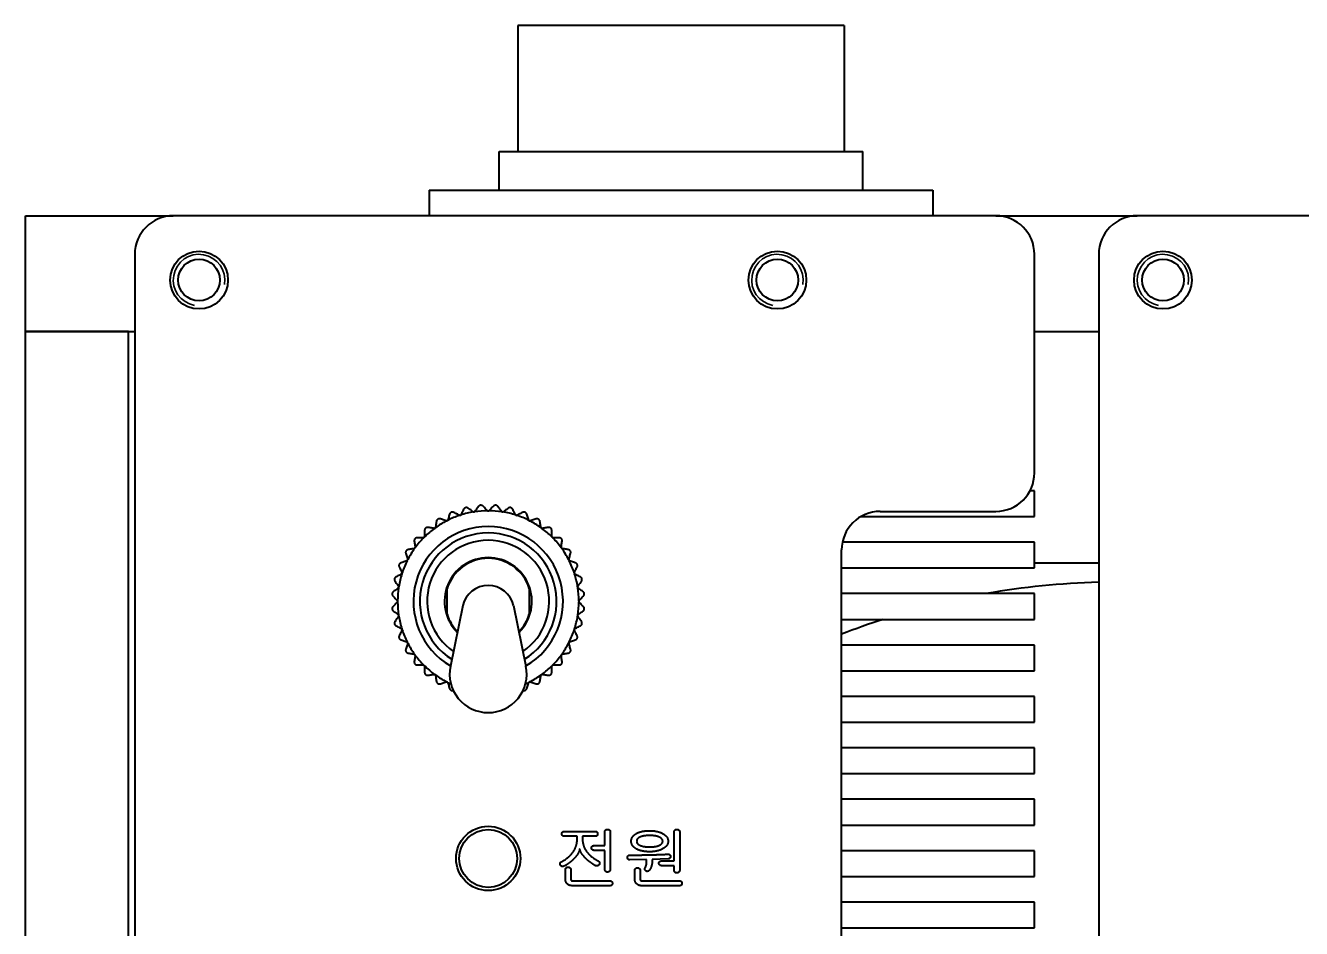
# Model space of a CAD drawing. Header units: millimetres. Extents: x 12 to 1415, y 12 to 997.
# Drawn here: x 162.6 to 261.8, y 435.4 to 505.7 of the extents above; entities that cross this region are included whole.
import ezdxf

# ---------------------------------------------------------------- set-up
doc = ezdxf.new("R2010")
doc.units = ezdxf.units.MM
doc.header["$LTSCALE"] = 1.2
doc.layers.add('가시적인 것(ISO)', color=7, linetype='Continuous', lineweight=40)
doc.layers.add('가시적인 좁은 것(ISO)', color=7, linetype='Continuous', lineweight=35)

msp = doc.modelspace()

# ---------------------------------------------------------------- linework, layer by layer
at = {"layer": '가시적인 것(ISO)'}
for p, q in [((226.265, 505.684), (200.865, 505.684)), ((200.865, 505.684), (200.865, 495.884)), ((226.265, 505.684), (226.265, 495.884)), ((199.415, 495.884), (227.715, 495.884)), ((199.415, 492.884), (199.415, 495.884)), ((227.715, 492.884), (227.715, 495.884)), ((193.965, 492.884), (233.165, 492.884)), ((193.965, 492.884), (193.965, 490.884)), ((233.165, 492.884), (233.165, 490.884)), ((162.565, 481.884), (162.565, 490.884)), ((162.565, 490.884), (174.065, 490.884)), ((238.065, 490.884), (174.065, 490.884)), ((238.065, 490.884), (249.065, 490.884)), ((313.065, 490.884), (249.065, 490.884)), ((171.065, 487.884), (171.065, 89.084)), ((241.065, 470.884), (241.065, 487.884)), ((246.065, 487.884), (246.065, 89.084)), ((162.565, 481.884), (171.065, 481.884)), ((170.565, 481.884), (162.565, 481.884)), ((162.565, 96.084), (162.565, 481.884)), ((170.565, 96.084), (170.565, 481.884)), ((241.065, 481.884), (246.065, 481.884)), ((241.065, 469.484), (240.718, 469.484)), ((241.065, 467.484), (241.065, 469.484)), ((229.065, 467.884), (238.065, 467.884)), ((227.568, 467.484), (241.065, 467.484)), ((226.065, 107.084), (226.065, 464.884)), ((241.065, 465.484), (226.125, 465.484)), ((241.065, 463.484), (241.065, 465.484)), ((241.065, 463.884), (246.065, 463.884)), ((226.065, 463.484), (241.065, 463.484)), ((195.315, 461.884), (195.367, 461.884)), ((195.367, 459.884), (195.367, 461.884)), ((201.762, 461.884), (201.762, 459.884)), ((201.762, 461.884), (201.814, 461.884)), ((241.065, 461.484), (226.065, 461.484)), ((241.065, 459.484), (241.065, 461.484)), ((195.315, 459.884), (195.367, 459.884)), ((196.603, 460.567), (195.627, 455.837)), ((200.526, 460.567), (201.503, 455.837)), ((201.762, 459.884), (201.814, 459.884)), ((226.065, 459.484), (241.065, 459.484)), ((241.065, 457.484), (226.065, 457.484)), ((241.065, 455.484), (241.065, 457.484)), ((226.065, 455.484), (241.065, 455.484)), ((241.065, 453.484), (226.065, 453.484)), ((241.065, 451.484), (241.065, 453.484)), ((226.065, 451.484), (241.065, 451.484)), ((241.065, 449.484), (226.065, 449.484)), ((241.065, 447.484), (241.065, 449.484)), ((226.065, 447.484), (241.065, 447.484)), ((241.065, 445.484), (226.065, 445.484)), ((241.065, 443.484), (241.065, 445.484)), ((204.501, 442.985), (206.894, 442.985)), ((207.639, 441.88), (207.639, 442.95)), ((208.067, 442.953), (208.067, 440.045)), ((213.036, 440.687), (213.036, 442.95)), ((213.464, 442.953), (213.464, 439.968)), ((226.065, 443.484), (241.065, 443.484)), ((205.484, 442.609), (204.495, 442.609)), ((205.484, 442.379), (205.484, 442.609)), ((206.894, 442.609), (205.905, 442.609)), ((205.905, 442.609), (205.905, 442.389)), ((206.793, 441.88), (207.639, 441.88)), ((207.639, 441.511), (206.822, 441.511)), ((207.639, 440.045), (207.639, 441.511)), ((212.57, 440.846), (211.322, 440.81)), ((211.322, 440.81), (211.322, 440.655)), ((241.065, 441.484), (226.065, 441.484)), ((241.065, 439.484), (241.065, 441.484)), ((204.57, 439.284), (204.57, 439.984)), ((204.997, 439.984), (204.997, 439.326)), ((210.894, 440.794), (209.587, 440.778)), ((209.963, 439.284), (209.963, 439.945)), ((210.391, 439.945), (210.391, 439.326)), ((210.894, 440.616), (210.894, 440.794)), ((212.051, 440.687), (213.036, 440.687)), ((213.036, 440.318), (212.083, 440.318)), ((213.036, 439.968), (213.036, 440.318)), ((205.202, 439.135), (208.038, 439.135)), ((210.595, 439.135), (213.448, 439.135)), ((226.065, 439.484), (241.065, 439.484)), ((208.038, 438.759), (205.146, 438.759)), ((213.448, 438.759), (210.518, 438.759)), ((241.065, 437.484), (226.065, 437.484)), ((241.065, 435.484), (241.065, 437.484)), ((226.065, 435.484), (241.065, 435.484))]:
    msp.add_line(p, q, dxfattribs=at)
for centre, radius in [((176.065, 485.884), 2.25), ((176.065, 485.884), 1.621), ((221.065, 485.884), 2.25), ((221.065, 485.884), 1.621), ((251.065, 485.884), 2.25), ((251.065, 485.884), 1.621), ((198.565, 440.884), 2.5), ((198.565, 440.884), 2.25)]:
    msp.add_circle(centre, radius, dxfattribs=at)
for centre, radius, start, end in [((174.065, 487.884), 3, 90, 180), ((238.065, 487.884), 3, 0, 90), ((249.065, 487.884), 3, 90, 180), ((238.065, 470.884), 3, 270, 0), ((198.565, 460.884), 7.05, 99.32722, 107.67278), ((197.447, 467.938), 0.1, 255.25737, 302.74263), ((198.565, 460.884), 7.05, 90.32722, 98.67278), ((198.565, 468.026), 0.1, 246.25737, 293.74263), ((198.565, 460.884), 7.05, 81.32722, 89.67278), ((199.682, 467.938), 0.1, 237.25737, 284.74263), ((198.565, 460.884), 7.05, 72.32722, 80.67278), ((229.065, 464.884), 3, 90, 180), ((198.565, 460.884), 5.82, 300.2693, 239.73071), ((194.367, 466.662), 0.1, 282.25737, 329.74263), ((198.565, 460.884), 7.05, 117.32722, 125.67278), ((195.323, 467.247), 0.1, 273.25737, 320.74263), ((198.565, 460.884), 7.05, 108.32722, 116.67278), ((196.358, 467.676), 0.1, 264.25737, 311.74263), ((200.771, 467.676), 0.1, 228.25737, 275.74263), ((198.565, 460.884), 7.05, 63.32722, 71.67278), ((201.807, 467.247), 0.1, 219.25737, 266.74263), ((198.565, 460.884), 7.05, 54.32722, 62.67278), ((202.762, 466.662), 0.1, 210.25737, 257.74263), ((198.565, 460.884), 7.05, 135.32722, 143.67278), ((198.565, 460.884), 5.32, 302.09188, 237.90813), ((193.515, 465.934), 0.1, 291.25737, 338.74263), ((198.565, 460.884), 7.05, 126.32722, 134.67278), ((198.565, 460.884), 4.75, 90, 235.32514), ((198.565, 460.884), 4.75, 304.67486, 90), ((198.565, 460.884), 7.05, 45.32722, 53.67278), ((203.614, 465.934), 0.1, 201.25737, 248.74263), ((198.565, 460.884), 7.05, 36.32722, 44.67278), ((198.565, 460.884), 7.05, 144.32722, 152.67278), ((192.787, 465.082), 0.1, 300.25737, 347.74263), ((204.342, 465.082), 0.1, 192.25737, 239.74263), ((198.565, 460.884), 7.05, 27.32722, 35.67278), ((198.565, 460.884), 7.05, 153.32722, 161.67278), ((192.202, 464.126), 0.1, 309.25737, 356.74263), ((198.565, 460.884), 3.4, 90, 225.23629), ((198.565, 460.884), 3.35, 90, 162.63202), ((198.565, 460.884), 3.4, 314.76371, 90), ((198.565, 460.884), 3.35, 17.36798, 90), ((204.928, 464.126), 0.1, 183.25737, 230.74263), ((198.565, 460.884), 7.05, 18.32722, 26.67278), ((198.565, 460.884), 7.05, 162.32722, 170.67278), ((191.773, 463.091), 0.1, 318.25737, 5.74263), ((205.357, 463.091), 0.1, 174.25737, 221.74263), ((198.565, 460.884), 7.05, 9.32722, 17.67278), ((198.565, 460.884), 7.05, 171.32722, 179.67278), ((191.511, 462.001), 0.1, 327.25737, 14.74263), ((205.618, 462.001), 0.1, 165.25737, 212.74263), ((198.565, 460.884), 7.05, 0.32722, 8.67278), ((247.565, 403.384), 59, 91.45683, 100.02043), ((191.423, 460.884), 0.1, 336.25737, 23.74263), ((198.565, 460.884), 7.05, 180.32722, 188.67278), ((198.565, 460.884), 7.05, 351.32722, 359.67278), ((205.706, 460.884), 0.1, 156.25737, 203.74263), ((191.511, 459.767), 0.1, 345.25737, 32.74263), ((198.565, 460.884), 7.05, 189.32722, 197.67278), ((198.565, 460.884), 3.35, 197.36798, 224.67709), ((198.565, 460.884), 3.35, 315.32291, 342.63202), ((198.565, 460.884), 7.05, 342.32722, 350.67278), ((205.618, 459.767), 0.1, 147.25737, 194.74263), ((191.773, 458.677), 0.1, 354.25737, 41.74263), ((205.357, 458.677), 0.1, 138.25737, 185.74263), ((247.565, 403.384), 59, 108.03872, 111.37108), ((198.565, 460.884), 7.05, 198.32722, 206.67278), ((192.202, 457.642), 0.1, 3.25737, 50.74263), ((204.928, 457.642), 0.1, 129.25737, 176.74263), ((198.565, 460.884), 7.05, 333.32722, 341.67278), ((198.565, 460.884), 7.05, 207.32722, 215.67278), ((192.787, 456.687), 0.1, 12.25737, 59.74263), ((198.565, 460.884), 7.05, 216.32722, 224.67278), ((198.565, 460.884), 7.05, 315.32722, 323.67278), ((204.342, 456.687), 0.1, 120.25737, 167.74263), ((198.565, 460.884), 7.05, 324.32722, 332.67278), ((193.515, 455.835), 0.1, 21.25737, 68.74263), ((198.565, 460.884), 7.05, 225.32722, 233.67278), ((198.565, 455.23), 3, 168.33341, 270), ((198.565, 455.23), 3, 270, 11.66659), ((198.565, 460.884), 7.05, 306.32722, 314.67278), ((203.614, 455.835), 0.1, 111.25737, 158.74263), ((194.367, 455.107), 0.1, 30.25737, 77.74263), ((198.565, 460.884), 7.05, 234.32722, 242.67278), ((198.565, 460.884), 7.05, 297.32722, 305.67278), ((202.762, 455.107), 0.1, 102.25737, 149.74263), ((195.323, 454.521), 0.1, 39.25737, 86.74263), ((198.565, 460.884), 7.05, 243.32722, 245.71987), ((198.565, 460.884), 7.05, 294.28013, 296.67278), ((201.807, 454.521), 0.1, 93.25737, 140.74263)]:
    msp.add_arc(centre, radius, start, end, dxfattribs=at)
for major_axis, start_param, end_param in [((-2, 0), 4.712389, 6.086322), ((2, 0), 0.196863, 1.570796)]:
    msp.add_ellipse((198.565, 460.189), major_axis=major_axis, ratio=0.965926, start_param=start_param, end_param=end_param, dxfattribs=at)
for points, degree in [([(195.563, 467.664), (195.546, 467.613), (195.513, 467.511), (195.465, 467.362), (195.433, 467.264), (195.418, 467.216)], 3), ([(195.695, 467.813), (195.68, 467.806), (195.651, 467.789), (195.614, 467.755), (195.583, 467.714), (195.569, 467.681), (195.563, 467.664)], 3), ([(195.893, 467.801), (195.877, 467.809), (195.844, 467.822), (195.792, 467.829), (195.742, 467.827), (195.71, 467.819), (195.695, 467.813)], 3), ([(196.312, 467.587), (196.267, 467.61), (196.176, 467.656), (196.037, 467.728), (195.941, 467.776), (195.893, 467.801)], 3), ([(196.424, 467.602), (196.427, 467.604), (196.433, 467.61), (196.441, 467.62), (196.445, 467.627), (196.447, 467.631)], 3), ([(196.661, 468.05), (196.636, 468.002), (196.587, 467.907), (196.516, 467.767), (196.47, 467.676), (196.447, 467.631)], 3), ([(196.814, 468.177), (196.798, 468.172), (196.767, 468.16), (196.725, 468.132), (196.688, 468.096), (196.669, 468.066), (196.661, 468.05)], 3), ([(197.008, 468.134), (196.993, 468.144), (196.962, 468.162), (196.913, 468.178), (196.863, 468.183), (196.83, 468.18), (196.814, 468.177)], 3), ([(197.389, 467.857), (197.348, 467.887), (197.265, 467.947), (197.138, 468.039), (197.052, 468.102), (197.008, 468.134)], 3), ([(197.389, 467.857), (197.392, 467.854), (197.399, 467.85), (197.41, 467.845), (197.418, 467.842), (197.422, 467.841)], 3), ([(197.502, 467.854), (197.505, 467.856), (197.511, 467.861), (197.52, 467.869), (197.526, 467.876), (197.528, 467.879)], 3), ([(197.805, 468.26), (197.773, 468.216), (197.71, 468.129), (197.618, 468.003), (197.558, 467.92), (197.528, 467.879)], 3), ([(197.976, 468.361), (197.96, 468.359), (197.928, 468.352), (197.882, 468.331), (197.84, 468.301), (197.816, 468.274), (197.805, 468.26)], 3), ([(198.161, 468.288), (198.148, 468.301), (198.12, 468.323), (198.074, 468.346), (198.026, 468.359), (197.993, 468.361), (197.976, 468.361)], 3), ([(198.494, 467.955), (198.458, 467.991), (198.386, 468.063), (198.275, 468.174), (198.199, 468.25), (198.161, 468.288)], 3), ([(198.494, 467.955), (198.497, 467.952), (198.503, 467.946), (198.514, 467.94), (198.521, 467.936), (198.524, 467.934)], 3), ([(198.605, 467.934), (198.609, 467.936), (198.616, 467.94), (198.626, 467.946), (198.632, 467.952), (198.635, 467.955)], 3), ([(198.968, 468.288), (198.93, 468.25), (198.854, 468.174), (198.743, 468.063), (198.671, 467.991), (198.635, 467.955)], 3), ([(199.153, 468.361), (199.137, 468.361), (199.104, 468.359), (199.055, 468.346), (199.009, 468.323), (198.981, 468.301), (198.968, 468.288)], 3), ([(199.324, 468.26), (199.314, 468.274), (199.29, 468.301), (199.248, 468.331), (199.202, 468.352), (199.169, 468.359), (199.153, 468.361)], 3), ([(199.601, 467.879), (199.571, 467.92), (199.511, 468.003), (199.419, 468.129), (199.356, 468.216), (199.324, 468.26)], 3), ([(199.601, 467.879), (199.603, 467.876), (199.609, 467.869), (199.618, 467.861), (199.624, 467.856), (199.628, 467.854)], 3), ([(199.707, 467.841), (199.711, 467.842), (199.719, 467.845), (199.73, 467.85), (199.737, 467.854), (199.741, 467.857)], 3), ([(200.121, 468.134), (200.078, 468.102), (199.991, 468.039), (199.864, 467.947), (199.781, 467.887), (199.741, 467.857)], 3), ([(200.315, 468.177), (200.299, 468.18), (200.266, 468.183), (200.216, 468.178), (200.167, 468.162), (200.136, 468.144), (200.121, 468.134)], 3), ([(200.469, 468.05), (200.46, 468.066), (200.441, 468.096), (200.404, 468.132), (200.362, 468.16), (200.331, 468.172), (200.315, 468.177)], 3), ([(200.682, 467.631), (200.659, 467.676), (200.613, 467.767), (200.542, 467.907), (200.493, 468.002), (200.469, 468.05)], 3), ([(200.682, 467.631), (200.684, 467.627), (200.689, 467.62), (200.696, 467.61), (200.702, 467.604), (200.705, 467.602)], 3), ([(201.236, 467.801), (201.188, 467.776), (201.093, 467.728), (200.953, 467.656), (200.862, 467.61), (200.817, 467.587)], 3), ([(201.435, 467.813), (201.419, 467.819), (201.387, 467.827), (201.337, 467.829), (201.286, 467.822), (201.252, 467.809), (201.236, 467.801)], 3), ([(201.566, 467.664), (201.561, 467.681), (201.546, 467.714), (201.515, 467.755), (201.478, 467.789), (201.449, 467.806), (201.435, 467.813)], 3), ([(201.712, 467.216), (201.696, 467.264), (201.665, 467.362), (201.616, 467.511), (201.583, 467.613), (201.566, 467.664)], 3), ([(193.887, 466.637), (193.869, 466.64), (193.833, 466.641), (193.782, 466.633), (193.735, 466.615), (193.707, 466.597), (193.694, 466.587)], 3), ([(194.351, 466.563), (194.302, 466.571), (194.201, 466.587), (194.046, 466.612), (193.94, 466.628), (193.887, 466.637)], 3), ([(194.453, 466.611), (194.455, 466.615), (194.459, 466.622), (194.463, 466.634), (194.465, 466.642), (194.466, 466.646)], 3), ([(194.539, 467.111), (194.531, 467.058), (194.514, 466.952), (194.49, 466.797), (194.474, 466.696), (194.466, 466.646)], 3), ([(194.646, 467.279), (194.633, 467.27), (194.607, 467.249), (194.575, 467.209), (194.552, 467.163), (194.542, 467.129), (194.539, 467.111)], 3), ([(194.844, 467.298), (194.827, 467.303), (194.792, 467.311), (194.74, 467.31), (194.691, 467.3), (194.66, 467.287), (194.646, 467.279)], 3), ([(195.292, 467.152), (195.244, 467.168), (195.146, 467.199), (194.997, 467.248), (194.895, 467.281), (194.844, 467.298)], 3), ([(195.292, 467.152), (195.296, 467.151), (195.304, 467.149), (195.316, 467.147), (195.324, 467.147), (195.328, 467.148)], 3), ([(195.4, 467.184), (195.402, 467.187), (195.407, 467.194), (195.413, 467.205), (195.416, 467.212), (195.418, 467.216)], 3), ([(196.312, 467.587), (196.316, 467.585), (196.324, 467.582), (196.336, 467.578), (196.344, 467.577), (196.348, 467.577)], 3), ([(200.781, 467.577), (200.785, 467.577), (200.793, 467.578), (200.805, 467.582), (200.813, 467.585), (200.817, 467.587)], 3), ([(201.712, 467.216), (201.713, 467.212), (201.716, 467.205), (201.722, 467.194), (201.727, 467.187), (201.729, 467.184)], 3), ([(201.801, 467.148), (201.805, 467.147), (201.813, 467.147), (201.825, 467.149), (201.834, 467.151), (201.838, 467.152)], 3), ([(202.285, 467.298), (202.234, 467.281), (202.132, 467.248), (201.983, 467.199), (201.886, 467.168), (201.838, 467.152)], 3), ([(202.483, 467.279), (202.469, 467.287), (202.438, 467.3), (202.389, 467.31), (202.338, 467.311), (202.303, 467.303), (202.285, 467.298)], 3), ([(202.59, 467.111), (202.587, 467.129), (202.578, 467.163), (202.554, 467.209), (202.522, 467.249), (202.497, 467.27), (202.483, 467.279)], 3), ([(202.664, 466.646), (202.656, 466.696), (202.64, 466.797), (202.615, 466.952), (202.598, 467.058), (202.59, 467.111)], 3), ([(202.664, 466.646), (202.664, 466.642), (202.666, 466.634), (202.67, 466.622), (202.674, 466.615), (202.676, 466.611)], 3), ([(203.243, 466.637), (203.189, 466.628), (203.084, 466.612), (202.929, 466.587), (202.828, 466.571), (202.778, 466.563)], 3), ([(203.435, 466.587), (203.422, 466.597), (203.394, 466.615), (203.347, 466.633), (203.296, 466.641), (203.261, 466.64), (203.243, 466.637)], 3), ([(192.862, 465.755), (192.852, 465.742), (192.834, 465.714), (192.816, 465.667), (192.808, 465.616), (192.809, 465.58), (192.812, 465.562)], 3), ([(193.044, 465.834), (193.026, 465.834), (192.991, 465.83), (192.942, 465.814), (192.898, 465.789), (192.873, 465.767), (192.862, 465.755)], 3), ([(193.515, 465.834), (193.464, 465.834), (193.362, 465.834), (193.205, 465.834), (193.098, 465.834), (193.044, 465.834)], 3), ([(193.515, 465.834), (193.519, 465.834), (193.528, 465.835), (193.54, 465.837), (193.547, 465.839), (193.551, 465.841)], 3), ([(193.608, 465.898), (193.61, 465.902), (193.612, 465.909), (193.614, 465.921), (193.615, 465.93), (193.615, 465.934)], 3), ([(193.694, 466.587), (193.682, 466.576), (193.66, 466.551), (193.635, 466.507), (193.619, 466.458), (193.615, 466.423), (193.615, 466.405)], 3), ([(193.615, 466.405), (193.615, 466.351), (193.615, 466.244), (193.615, 466.087), (193.615, 465.985), (193.615, 465.934)], 3), ([(194.351, 466.563), (194.356, 466.562), (194.364, 466.562), (194.376, 466.562), (194.384, 466.563), (194.388, 466.564)], 3), ([(202.741, 466.564), (202.745, 466.563), (202.753, 466.562), (202.765, 466.562), (202.774, 466.562), (202.778, 466.563)], 3), ([(203.514, 466.405), (203.514, 466.423), (203.51, 466.458), (203.494, 466.507), (203.469, 466.551), (203.447, 466.576), (203.435, 466.587)], 3), ([(203.514, 465.934), (203.514, 465.985), (203.514, 466.087), (203.514, 466.244), (203.514, 466.351), (203.514, 466.405)], 3), ([(203.514, 465.934), (203.514, 465.93), (203.515, 465.921), (203.517, 465.909), (203.52, 465.902), (203.521, 465.898)], 3), ([(203.578, 465.841), (203.582, 465.839), (203.59, 465.837), (203.602, 465.835), (203.61, 465.834), (203.614, 465.834)], 3), ([(204.085, 465.834), (204.031, 465.834), (203.924, 465.834), (203.767, 465.834), (203.665, 465.834), (203.614, 465.834)], 3), ([(204.267, 465.755), (204.256, 465.767), (204.231, 465.789), (204.188, 465.814), (204.139, 465.83), (204.103, 465.834), (204.085, 465.834)], 3), ([(204.317, 465.562), (204.32, 465.58), (204.322, 465.616), (204.313, 465.667), (204.295, 465.714), (204.278, 465.742), (204.267, 465.755)], 3), ([(192.17, 464.803), (192.162, 464.789), (192.149, 464.758), (192.139, 464.709), (192.138, 464.657), (192.146, 464.622), (192.151, 464.605)], 3), ([(192.338, 464.91), (192.32, 464.907), (192.286, 464.897), (192.24, 464.874), (192.2, 464.842), (192.179, 464.816), (192.17, 464.803)], 3), ([(192.803, 464.983), (192.753, 464.975), (192.652, 464.959), (192.497, 464.935), (192.391, 464.918), (192.338, 464.91)], 3), ([(192.803, 464.983), (192.807, 464.984), (192.815, 464.986), (192.827, 464.99), (192.834, 464.994), (192.838, 464.996)], 3), ([(192.812, 465.562), (192.821, 465.509), (192.837, 465.403), (192.862, 465.248), (192.878, 465.147), (192.886, 465.098)], 3), ([(192.885, 465.061), (192.886, 465.065), (192.887, 465.073), (192.887, 465.085), (192.887, 465.093), (192.886, 465.098)], 3), ([(204.243, 465.098), (204.243, 465.093), (204.242, 465.085), (204.242, 465.073), (204.244, 465.065), (204.244, 465.061)], 3), ([(204.243, 465.098), (204.251, 465.147), (204.267, 465.248), (204.292, 465.403), (204.309, 465.509), (204.317, 465.562)], 3), ([(204.292, 464.996), (204.295, 464.994), (204.302, 464.99), (204.314, 464.986), (204.322, 464.984), (204.327, 464.983)], 3), ([(204.791, 464.91), (204.738, 464.918), (204.632, 464.935), (204.477, 464.959), (204.376, 464.975), (204.327, 464.983)], 3), ([(204.959, 464.803), (204.95, 464.816), (204.929, 464.842), (204.89, 464.874), (204.844, 464.897), (204.809, 464.907), (204.791, 464.91)], 3), ([(204.978, 464.605), (204.984, 464.622), (204.991, 464.657), (204.991, 464.709), (204.98, 464.758), (204.967, 464.789), (204.959, 464.803)], 3), ([(191.636, 463.754), (191.63, 463.739), (191.622, 463.707), (191.62, 463.656), (191.627, 463.605), (191.64, 463.572), (191.648, 463.556)], 3), ([(191.785, 463.886), (191.768, 463.88), (191.735, 463.866), (191.693, 463.835), (191.66, 463.798), (191.643, 463.769), (191.636, 463.754)], 3), ([(192.232, 464.031), (192.184, 464.016), (192.087, 463.984), (191.938, 463.936), (191.836, 463.903), (191.785, 463.886)], 3), ([(192.151, 464.605), (192.168, 464.554), (192.201, 464.452), (192.25, 464.303), (192.281, 464.205), (192.297, 464.157)], 3), ([(192.232, 464.031), (192.237, 464.033), (192.244, 464.036), (192.255, 464.042), (192.262, 464.046), (192.265, 464.049)], 3), ([(192.301, 464.121), (192.302, 464.125), (192.302, 464.133), (192.3, 464.145), (192.298, 464.153), (192.297, 464.157)], 3), ([(204.833, 464.157), (204.831, 464.153), (204.829, 464.145), (204.828, 464.133), (204.828, 464.125), (204.828, 464.121)], 3), ([(204.833, 464.157), (204.848, 464.205), (204.88, 464.303), (204.928, 464.452), (204.961, 464.554), (204.978, 464.605)], 3), ([(204.864, 464.049), (204.868, 464.046), (204.874, 464.042), (204.885, 464.036), (204.893, 464.033), (204.897, 464.031)], 3), ([(205.344, 463.886), (205.293, 463.903), (205.191, 463.936), (205.042, 463.984), (204.945, 464.016), (204.897, 464.031)], 3), ([(205.493, 463.754), (205.487, 463.769), (205.47, 463.798), (205.436, 463.835), (205.394, 463.866), (205.362, 463.88), (205.344, 463.886)], 3), ([(205.481, 463.556), (205.489, 463.572), (205.502, 463.605), (205.51, 463.656), (205.507, 463.707), (205.499, 463.739), (205.493, 463.754)], 3), ([(191.399, 462.788), (191.383, 462.78), (191.353, 462.761), (191.316, 462.724), (191.289, 462.682), (191.277, 462.651), (191.272, 462.635)], 3), ([(191.818, 463.002), (191.773, 462.979), (191.682, 462.933), (191.542, 462.862), (191.447, 462.813), (191.399, 462.788)], 3), ([(191.648, 463.556), (191.673, 463.508), (191.721, 463.412), (191.793, 463.273), (191.839, 463.182), (191.862, 463.137)], 3), ([(191.818, 463.002), (191.822, 463.004), (191.829, 463.008), (191.839, 463.016), (191.845, 463.022), (191.847, 463.025)], 3), ([(191.872, 463.101), (191.872, 463.105), (191.871, 463.113), (191.867, 463.125), (191.864, 463.133), (191.862, 463.137)], 3), ([(205.267, 463.137), (205.266, 463.133), (205.262, 463.125), (205.259, 463.113), (205.257, 463.105), (205.257, 463.101)], 3), ([(205.267, 463.137), (205.29, 463.182), (205.337, 463.273), (205.408, 463.412), (205.457, 463.508), (205.481, 463.556)], 3), ([(205.282, 463.025), (205.285, 463.022), (205.29, 463.016), (205.3, 463.008), (205.307, 463.004), (205.311, 463.002)], 3), ([(205.731, 462.788), (205.682, 462.813), (205.587, 462.862), (205.447, 462.933), (205.356, 462.979), (205.311, 463.002)], 3), ([(205.857, 462.635), (205.853, 462.651), (205.84, 462.682), (205.813, 462.724), (205.776, 462.761), (205.747, 462.78), (205.731, 462.788)], 3), ([(191.57, 461.921), (191.529, 461.891), (191.446, 461.831), (191.319, 461.739), (191.233, 461.676), (191.189, 461.644)], 3), ([(191.272, 462.635), (191.269, 462.619), (191.266, 462.586), (191.271, 462.536), (191.287, 462.487), (191.305, 462.456), (191.315, 462.441)], 3), ([(191.315, 462.441), (191.347, 462.397), (191.41, 462.311), (191.502, 462.184), (191.562, 462.101), (191.592, 462.06)], 3), ([(191.57, 461.921), (191.573, 461.923), (191.58, 461.928), (191.588, 461.938), (191.593, 461.944), (191.595, 461.947)], 3), ([(191.608, 462.027), (191.607, 462.031), (191.604, 462.038), (191.599, 462.05), (191.595, 462.057), (191.592, 462.06)], 3), ([(205.537, 462.06), (205.535, 462.057), (205.53, 462.05), (205.525, 462.038), (205.522, 462.031), (205.521, 462.027)], 3), ([(205.534, 461.947), (205.536, 461.944), (205.541, 461.938), (205.549, 461.928), (205.556, 461.923), (205.559, 461.921)], 3), ([(205.537, 462.06), (205.567, 462.101), (205.627, 462.184), (205.719, 462.311), (205.782, 462.397), (205.814, 462.441)], 3), ([(205.94, 461.644), (205.896, 461.676), (205.81, 461.739), (205.683, 461.831), (205.6, 461.891), (205.559, 461.921)], 3), ([(205.814, 462.441), (205.825, 462.456), (205.842, 462.487), (205.858, 462.536), (205.863, 462.586), (205.86, 462.619), (205.857, 462.635)], 3), ([(191.189, 461.644), (191.175, 461.633), (191.148, 461.609), (191.118, 461.567), (191.097, 461.521), (191.09, 461.489), (191.088, 461.473)], 3), ([(191.088, 461.473), (191.088, 461.456), (191.09, 461.423), (191.103, 461.375), (191.126, 461.329), (191.148, 461.301), (191.161, 461.288)], 3), ([(191.161, 461.288), (191.199, 461.25), (191.275, 461.174), (191.386, 461.063), (191.458, 460.991), (191.494, 460.955)], 3), ([(191.494, 460.814), (191.458, 460.778), (191.386, 460.706), (191.275, 460.595), (191.199, 460.519), (191.161, 460.481)], 3), ([(191.515, 460.925), (191.513, 460.928), (191.509, 460.935), (191.503, 460.946), (191.497, 460.952), (191.494, 460.955)], 3), ([(191.494, 460.814), (191.497, 460.817), (191.503, 460.823), (191.509, 460.833), (191.513, 460.84), (191.515, 460.844)], 3), ([(205.635, 460.955), (205.632, 460.952), (205.627, 460.946), (205.62, 460.935), (205.616, 460.928), (205.615, 460.925)], 3), ([(205.615, 460.844), (205.616, 460.84), (205.62, 460.833), (205.627, 460.823), (205.632, 460.817), (205.635, 460.814)], 3), ([(205.635, 460.955), (205.671, 460.991), (205.743, 461.063), (205.854, 461.174), (205.93, 461.25), (205.968, 461.288)], 3), ([(205.968, 460.481), (205.93, 460.519), (205.854, 460.595), (205.743, 460.706), (205.671, 460.778), (205.635, 460.814)], 3), ([(206.041, 461.473), (206.039, 461.489), (206.032, 461.521), (206.011, 461.567), (205.981, 461.609), (205.955, 461.633), (205.94, 461.644)], 3), ([(205.968, 461.288), (205.981, 461.301), (206.003, 461.329), (206.026, 461.375), (206.04, 461.423), (206.042, 461.456), (206.041, 461.473)], 3), ([(191.161, 460.481), (191.148, 460.468), (191.126, 460.44), (191.103, 460.394), (191.09, 460.345), (191.088, 460.312), (191.088, 460.296)], 3), ([(191.088, 460.296), (191.09, 460.28), (191.097, 460.247), (191.118, 460.201), (191.148, 460.159), (191.175, 460.135), (191.189, 460.125)], 3), ([(191.189, 460.125), (191.233, 460.093), (191.319, 460.03), (191.446, 459.938), (191.529, 459.878), (191.57, 459.848)], 3), ([(191.592, 459.708), (191.562, 459.668), (191.502, 459.585), (191.41, 459.458), (191.347, 459.371), (191.315, 459.328)], 3), ([(191.595, 459.821), (191.593, 459.825), (191.588, 459.831), (191.58, 459.84), (191.573, 459.846), (191.57, 459.848)], 3), ([(191.592, 459.708), (191.595, 459.712), (191.599, 459.719), (191.604, 459.73), (191.607, 459.738), (191.608, 459.742)], 3), ([(205.521, 459.742), (205.522, 459.738), (205.525, 459.73), (205.53, 459.719), (205.535, 459.712), (205.537, 459.708)], 3), ([(205.559, 459.848), (205.556, 459.846), (205.549, 459.84), (205.541, 459.831), (205.536, 459.825), (205.534, 459.821)], 3), ([(205.814, 459.328), (205.782, 459.371), (205.719, 459.458), (205.627, 459.585), (205.567, 459.668), (205.537, 459.708)], 3), ([(205.559, 459.848), (205.6, 459.878), (205.683, 459.938), (205.81, 460.03), (205.896, 460.093), (205.94, 460.125)], 3), ([(205.94, 460.125), (205.955, 460.135), (205.981, 460.159), (206.011, 460.201), (206.032, 460.247), (206.039, 460.28), (206.041, 460.296)], 3), ([(206.041, 460.296), (206.042, 460.312), (206.04, 460.345), (206.026, 460.394), (206.003, 460.44), (205.981, 460.468), (205.968, 460.481)], 3), ([(191.315, 459.328), (191.305, 459.313), (191.287, 459.282), (191.271, 459.233), (191.266, 459.183), (191.269, 459.15), (191.272, 459.134)], 3), ([(191.272, 459.134), (191.277, 459.118), (191.289, 459.087), (191.316, 459.045), (191.353, 459.008), (191.383, 458.988), (191.399, 458.98)], 3), ([(191.399, 458.98), (191.447, 458.956), (191.542, 458.907), (191.682, 458.836), (191.773, 458.79), (191.818, 458.767)], 3), ([(191.847, 458.744), (191.845, 458.747), (191.839, 458.753), (191.829, 458.76), (191.822, 458.765), (191.818, 458.767)], 3), ([(205.311, 458.767), (205.307, 458.765), (205.3, 458.76), (205.29, 458.753), (205.285, 458.747), (205.282, 458.744)], 3), ([(205.311, 458.767), (205.356, 458.79), (205.447, 458.836), (205.587, 458.907), (205.682, 458.956), (205.731, 458.98)], 3), ([(205.731, 458.98), (205.747, 458.988), (205.776, 459.008), (205.813, 459.045), (205.84, 459.087), (205.853, 459.118), (205.857, 459.134)], 3), ([(205.857, 459.134), (205.86, 459.15), (205.863, 459.183), (205.858, 459.233), (205.842, 459.282), (205.825, 459.313), (205.814, 459.328)], 3), ([(191.648, 458.213), (191.64, 458.197), (191.627, 458.163), (191.62, 458.112), (191.622, 458.062), (191.63, 458.03), (191.636, 458.014)], 3), ([(191.636, 458.014), (191.643, 457.999), (191.66, 457.971), (191.693, 457.934), (191.735, 457.903), (191.768, 457.888), (191.785, 457.883)], 3), ([(191.862, 458.632), (191.839, 458.587), (191.793, 458.496), (191.721, 458.356), (191.673, 458.261), (191.648, 458.213)], 3), ([(191.785, 457.883), (191.836, 457.866), (191.938, 457.833), (192.087, 457.784), (192.184, 457.753), (192.232, 457.737)], 3), ([(191.862, 458.632), (191.864, 458.636), (191.867, 458.644), (191.871, 458.656), (191.872, 458.664), (191.872, 458.667)], 3), ([(192.265, 457.72), (192.262, 457.722), (192.255, 457.727), (192.244, 457.733), (192.237, 457.736), (192.232, 457.737)], 3), ([(204.897, 457.737), (204.893, 457.736), (204.885, 457.733), (204.874, 457.727), (204.868, 457.722), (204.864, 457.72)], 3), ([(204.897, 457.737), (204.945, 457.753), (205.042, 457.784), (205.191, 457.833), (205.293, 457.866), (205.344, 457.883)], 3), ([(205.257, 458.667), (205.257, 458.664), (205.259, 458.656), (205.262, 458.644), (205.266, 458.636), (205.267, 458.632)], 3), ([(205.481, 458.213), (205.457, 458.261), (205.408, 458.356), (205.337, 458.496), (205.29, 458.587), (205.267, 458.632)], 3), ([(205.344, 457.883), (205.362, 457.888), (205.394, 457.903), (205.436, 457.934), (205.47, 457.971), (205.487, 457.999), (205.493, 458.014)], 3), ([(205.493, 458.014), (205.499, 458.03), (205.507, 458.062), (205.51, 458.112), (205.502, 458.163), (205.489, 458.197), (205.481, 458.213)], 3), ([(192.151, 457.164), (192.146, 457.146), (192.138, 457.111), (192.139, 457.06), (192.149, 457.01), (192.162, 456.98), (192.17, 456.966)], 3), ([(192.297, 457.611), (192.281, 457.563), (192.25, 457.466), (192.201, 457.317), (192.168, 457.215), (192.151, 457.164)], 3), ([(192.17, 456.966), (192.179, 456.952), (192.2, 456.927), (192.24, 456.895), (192.286, 456.871), (192.32, 456.862), (192.338, 456.859)], 3), ([(192.297, 457.611), (192.298, 457.615), (192.3, 457.624), (192.302, 457.636), (192.302, 457.644), (192.301, 457.648)], 3), ([(192.338, 456.859), (192.391, 456.851), (192.497, 456.834), (192.652, 456.809), (192.753, 456.793), (192.803, 456.785)], 3), ([(192.838, 456.773), (192.834, 456.775), (192.827, 456.779), (192.815, 456.783), (192.807, 456.785), (192.803, 456.785)], 3), ([(192.886, 456.671), (192.887, 456.675), (192.887, 456.684), (192.887, 456.696), (192.886, 456.704), (192.885, 456.708)], 3), ([(204.244, 456.708), (204.244, 456.704), (204.242, 456.696), (204.242, 456.684), (204.243, 456.675), (204.243, 456.671)], 3), ([(204.327, 456.785), (204.322, 456.785), (204.314, 456.783), (204.302, 456.779), (204.295, 456.775), (204.292, 456.773)], 3), ([(204.327, 456.785), (204.376, 456.793), (204.477, 456.809), (204.632, 456.834), (204.738, 456.851), (204.791, 456.859)], 3), ([(204.791, 456.859), (204.809, 456.862), (204.844, 456.871), (204.89, 456.895), (204.929, 456.927), (204.95, 456.952), (204.959, 456.966)], 3), ([(204.828, 457.648), (204.828, 457.644), (204.828, 457.636), (204.829, 457.624), (204.831, 457.615), (204.833, 457.611)], 3), ([(204.978, 457.164), (204.961, 457.215), (204.928, 457.317), (204.88, 457.466), (204.848, 457.563), (204.833, 457.611)], 3), ([(204.959, 456.966), (204.967, 456.98), (204.98, 457.01), (204.991, 457.06), (204.991, 457.111), (204.984, 457.146), (204.978, 457.164)], 3), ([(192.812, 456.206), (192.809, 456.188), (192.808, 456.153), (192.816, 456.102), (192.834, 456.055), (192.852, 456.027), (192.862, 456.014)], 3), ([(192.886, 456.671), (192.878, 456.621), (192.862, 456.52), (192.837, 456.365), (192.821, 456.26), (192.812, 456.206)], 3), ([(192.862, 456.014), (192.873, 456.002), (192.898, 455.98), (192.942, 455.955), (192.991, 455.939), (193.026, 455.935), (193.044, 455.935)], 3), ([(193.044, 455.935), (193.098, 455.935), (193.205, 455.935), (193.362, 455.935), (193.464, 455.935), (193.515, 455.935)], 3), ([(193.551, 455.928), (193.547, 455.929), (193.54, 455.932), (193.528, 455.934), (193.519, 455.935), (193.515, 455.935)], 3), ([(193.615, 455.835), (193.615, 455.839), (193.614, 455.847), (193.612, 455.859), (193.61, 455.867), (193.608, 455.871)], 3), ([(193.615, 455.835), (193.615, 455.784), (193.615, 455.682), (193.615, 455.525), (193.615, 455.418), (193.615, 455.364)], 3), ([(203.521, 455.871), (203.52, 455.867), (203.517, 455.859), (203.515, 455.847), (203.514, 455.839), (203.514, 455.835)], 3), ([(203.514, 455.364), (203.514, 455.418), (203.514, 455.525), (203.514, 455.682), (203.514, 455.784), (203.514, 455.835)], 3), ([(203.614, 455.935), (203.61, 455.935), (203.602, 455.934), (203.59, 455.932), (203.582, 455.929), (203.578, 455.928)], 3), ([(203.614, 455.935), (203.665, 455.935), (203.767, 455.935), (203.924, 455.935), (204.031, 455.935), (204.085, 455.935)], 3), ([(204.085, 455.935), (204.103, 455.935), (204.139, 455.939), (204.188, 455.955), (204.231, 455.98), (204.256, 456.002), (204.267, 456.014)], 3), ([(204.317, 456.206), (204.309, 456.26), (204.292, 456.365), (204.267, 456.52), (204.251, 456.621), (204.243, 456.671)], 3), ([(204.267, 456.014), (204.278, 456.027), (204.295, 456.055), (204.313, 456.102), (204.322, 456.153), (204.32, 456.188), (204.317, 456.206)], 3), ([(193.615, 455.364), (193.615, 455.346), (193.619, 455.31), (193.635, 455.261), (193.66, 455.218), (193.682, 455.193), (193.694, 455.181)], 3), ([(193.694, 455.181), (193.707, 455.171), (193.735, 455.154), (193.782, 455.136), (193.833, 455.127), (193.869, 455.129), (193.887, 455.132)], 3), ([(193.887, 455.132), (193.94, 455.14), (194.046, 455.157), (194.201, 455.182), (194.302, 455.198), (194.351, 455.206)], 3), ([(194.388, 455.205), (194.384, 455.205), (194.376, 455.207), (194.364, 455.207), (194.356, 455.206), (194.351, 455.206)], 3), ([(194.466, 455.122), (194.465, 455.127), (194.463, 455.135), (194.459, 455.147), (194.455, 455.154), (194.453, 455.157)], 3), ([(194.466, 455.122), (194.474, 455.073), (194.49, 454.972), (194.514, 454.817), (194.531, 454.711), (194.539, 454.658)], 3), ([(202.59, 454.658), (202.598, 454.711), (202.615, 454.817), (202.64, 454.972), (202.656, 455.073), (202.664, 455.122)], 3), ([(202.676, 455.157), (202.674, 455.154), (202.67, 455.147), (202.666, 455.135), (202.664, 455.127), (202.664, 455.122)], 3), ([(202.778, 455.206), (202.774, 455.206), (202.765, 455.207), (202.753, 455.207), (202.745, 455.205), (202.741, 455.205)], 3), ([(202.778, 455.206), (202.828, 455.198), (202.929, 455.182), (203.084, 455.157), (203.189, 455.14), (203.243, 455.132)], 3), ([(203.243, 455.132), (203.261, 455.129), (203.296, 455.127), (203.347, 455.136), (203.394, 455.154), (203.422, 455.171), (203.435, 455.181)], 3), ([(203.435, 455.181), (203.447, 455.193), (203.469, 455.218), (203.494, 455.261), (203.51, 455.31), (203.514, 455.346), (203.514, 455.364)], 3), ([(194.539, 454.658), (194.542, 454.64), (194.552, 454.605), (194.575, 454.559), (194.607, 454.52), (194.633, 454.499), (194.646, 454.49)], 3), ([(194.646, 454.49), (194.66, 454.482), (194.691, 454.469), (194.74, 454.458), (194.792, 454.458), (194.827, 454.465), (194.844, 454.471)], 3), ([(194.844, 454.471), (194.895, 454.488), (194.997, 454.521), (195.146, 454.569), (195.244, 454.601), (195.292, 454.616)], 3), ([(195.328, 454.621), (195.324, 454.621), (195.316, 454.621), (195.304, 454.62), (195.296, 454.618), (195.292, 454.616)], 3), ([(195.418, 454.552), (195.416, 454.556), (195.413, 454.564), (195.407, 454.575), (195.402, 454.581), (195.4, 454.585)], 3), ([(195.418, 454.552), (195.433, 454.504), (195.465, 454.407), (195.513, 454.258), (195.546, 454.156), (195.563, 454.105)], 3), ([(195.563, 454.105), (195.569, 454.087), (195.583, 454.055), (195.614, 454.013), (195.651, 453.979), (195.68, 453.962), (195.695, 453.955)], 3), ([(201.435, 453.955), (201.449, 453.962), (201.478, 453.979), (201.515, 454.013), (201.546, 454.055), (201.561, 454.087), (201.566, 454.105)], 3), ([(201.566, 454.105), (201.583, 454.156), (201.616, 454.258), (201.665, 454.407), (201.696, 454.504), (201.712, 454.552)], 3), ([(201.729, 454.585), (201.727, 454.581), (201.722, 454.575), (201.716, 454.564), (201.713, 454.556), (201.712, 454.552)], 3), ([(201.838, 454.616), (201.834, 454.618), (201.825, 454.62), (201.813, 454.621), (201.805, 454.621), (201.801, 454.621)], 3), ([(201.838, 454.616), (201.886, 454.601), (201.983, 454.569), (202.132, 454.521), (202.234, 454.488), (202.285, 454.471)], 3), ([(202.285, 454.471), (202.303, 454.465), (202.338, 454.458), (202.389, 454.458), (202.438, 454.469), (202.469, 454.482), (202.483, 454.49)], 3), ([(202.483, 454.49), (202.497, 454.499), (202.522, 454.52), (202.554, 454.559), (202.578, 454.605), (202.587, 454.64), (202.59, 454.658)], 3), ([(204.297, 442.804), (204.297, 442.985), (204.501, 442.985)], 2), ([(204.495, 442.609), (204.294, 442.609), (204.297, 442.804)], 2), ([(206.894, 442.985), (207.078, 442.985), (207.078, 442.801)], 2), ([(207.078, 442.801), (207.078, 442.609), (206.894, 442.609)], 2), ([(207.639, 442.95), (207.639, 443.037), (207.704, 443.099)], 2), ([(207.704, 443.099), (207.762, 443.147), (207.853, 443.147)], 2), ([(207.853, 443.147), (207.937, 443.147), (207.996, 443.096)], 2), ([(207.996, 443.096), (208.067, 443.047), (208.067, 442.953)], 2), ([(209.694, 442.224), (209.694, 442.571), (210.051, 442.797)], 2), ([(210.051, 442.797), (210.437, 443.044), (211.13, 443.044)], 2), ([(211.13, 443.044), (211.814, 443.044), (212.226, 442.759)], 2), ([(213.036, 442.95), (213.036, 443.037), (213.101, 443.099)], 2), ([(213.101, 443.099), (213.159, 443.147), (213.25, 443.147)], 2), ([(213.25, 443.147), (213.335, 443.147), (213.393, 443.096)], 2), ([(213.393, 443.096), (213.464, 443.047), (213.464, 442.953)], 2), ([(205.111, 441.306), (205.484, 441.783), (205.484, 442.379)], 2), ([(205.905, 442.389), (205.905, 441.796), (206.288, 441.339)], 2), ([(206.592, 441.692), (206.592, 441.776), (206.644, 441.828)], 2), ([(206.644, 441.828), (206.696, 441.88), (206.793, 441.88)], 2), ([(210.051, 441.65), (209.694, 441.874), (209.694, 442.224)], 2), ([(210.31, 442.515), (210.116, 442.402), (210.116, 442.224)], 2), ([(210.116, 442.224), (210.116, 442.045), (210.313, 441.935)], 2), ([(211.13, 442.668), (210.605, 442.668), (210.31, 442.515)], 2), ([(210.313, 441.935), (210.605, 441.78), (211.13, 441.78)], 2), ([(211.918, 442.522), (211.646, 442.668), (211.13, 442.668)], 2), ([(211.13, 441.78), (211.646, 441.78), (211.918, 441.925)], 2), ([(212.142, 442.224), (212.142, 442.399), (211.918, 442.522)], 2), ([(211.918, 441.925), (212.142, 442.049), (212.142, 442.224)], 2), ([(212.226, 442.759), (212.563, 442.571), (212.563, 442.224)], 2), ([(212.563, 442.224), (212.563, 441.877), (212.226, 441.689)], 2), ([(204.252, 440.622), (204.8, 440.908), (205.111, 441.306)], 2), ([(205.276, 440.904), (204.923, 440.512), (204.466, 440.282)], 2), ([(205.688, 441.64), (205.626, 441.277), (205.276, 440.904)], 2), ([(206.099, 440.937), (205.736, 441.313), (205.688, 441.64)], 2), ([(206.9, 440.331), (206.443, 440.577), (206.099, 440.937)], 2), ([(206.288, 441.339), (206.582, 440.982), (207.114, 440.697)], 2), ([(206.657, 441.566), (206.599, 441.618), (206.592, 441.692)], 2), ([(206.822, 441.511), (206.722, 441.511), (206.657, 441.566)], 2), ([(209.406, 440.966), (209.412, 441.144), (209.604, 441.144)], 2), ([(209.587, 440.778), (209.399, 440.778), (209.406, 440.966)], 2), ([(209.604, 441.144), (210.359, 441.144), (211.156, 441.164)], 2), ([(211.13, 441.404), (210.437, 441.404), (210.051, 441.65)], 2), ([(212.226, 441.689), (211.814, 441.404), (211.13, 441.404)], 2), ([(211.156, 441.164), (212.035, 441.186), (212.518, 441.212)], 2), ([(212.518, 441.212), (212.621, 441.225), (212.68, 441.18)], 2), ([(212.712, 440.921), (212.651, 440.853), (212.57, 440.846)], 2), ([(212.68, 441.18), (212.745, 441.128), (212.754, 441.037)], 2), ([(212.754, 441.037), (212.754, 440.972), (212.712, 440.921)], 2), ([(204.184, 440.36), (204.145, 440.434), (204.168, 440.525)], 2), ([(204.168, 440.525), (204.184, 440.587), (204.252, 440.622)], 2), ([(204.31, 440.266), (204.229, 440.289), (204.184, 440.36)], 2), ([(204.466, 440.282), (204.385, 440.246), (204.31, 440.266)], 2), ([(204.57, 439.984), (204.57, 440.091), (204.631, 440.152)], 2), ([(204.631, 440.152), (204.689, 440.211), (204.783, 440.211)], 2), ([(204.783, 440.211), (204.871, 440.211), (204.936, 440.146)], 2), ([(204.936, 440.146), (204.997, 440.091), (204.997, 439.984)], 2), ([(207.075, 440.311), (206.981, 440.289), (206.9, 440.331)], 2), ([(207.208, 440.415), (207.153, 440.331), (207.075, 440.311)], 2), ([(207.114, 440.697), (207.205, 440.648), (207.224, 440.564)], 2), ([(207.224, 440.564), (207.244, 440.48), (207.208, 440.415)], 2), ([(207.701, 439.88), (207.639, 439.942), (207.639, 440.045)], 2), ([(207.853, 439.822), (207.759, 439.822), (207.701, 439.88)], 2), ([(208.005, 439.887), (207.941, 439.822), (207.853, 439.822)], 2), ([(208.067, 440.045), (208.067, 439.942), (208.005, 439.887)], 2), ([(209.963, 439.945), (209.963, 440.042), (210.022, 440.091)], 2), ([(210.022, 440.091), (210.083, 440.156), (210.177, 440.156)], 2), ([(210.177, 440.156), (210.265, 440.156), (210.323, 440.097)], 2), ([(210.323, 440.097), (210.391, 440.042), (210.391, 439.945)], 2), ([(210.842, 439.909), (210.693, 440.032), (210.793, 440.188)], 2), ([(210.793, 440.188), (210.835, 440.263), (210.864, 440.373)], 2), ([(211.098, 439.951), (210.965, 439.825), (210.842, 439.909)], 2), ([(210.864, 440.373), (210.894, 440.483), (210.894, 440.616)], 2), ([(211.25, 440.24), (211.192, 440.068), (211.098, 439.951)], 2), ([(211.322, 440.655), (211.322, 440.451), (211.25, 440.24)], 2), ([(211.85, 440.499), (211.843, 440.58), (211.899, 440.635)], 2), ([(211.921, 440.37), (211.85, 440.425), (211.85, 440.499)], 2), ([(211.899, 440.635), (211.957, 440.687), (212.051, 440.687)], 2), ([(212.083, 440.318), (211.98, 440.318), (211.921, 440.37)], 2), ([(213.101, 439.802), (213.036, 439.87), (213.036, 439.968)], 2), ([(213.464, 439.968), (213.464, 439.867), (213.36, 439.789)], 2), ([(204.741, 438.882), (204.57, 439.024), (204.57, 439.284)], 2), ([(205.146, 438.759), (204.887, 438.759), (204.741, 438.882)], 2), ([(204.997, 439.326), (204.997, 439.203), (205.04, 439.16)], 2), ([(205.04, 439.16), (205.069, 439.135), (205.202, 439.135)], 2), ([(208.038, 439.135), (208.226, 439.135), (208.226, 438.95)], 2), ([(208.226, 438.95), (208.226, 438.759), (208.038, 438.759)], 2), ([(210.122, 438.904), (209.963, 439.053), (209.963, 439.284)], 2), ([(210.518, 438.759), (210.281, 438.759), (210.122, 438.904)], 2), ([(210.391, 439.326), (210.391, 439.203), (210.433, 439.16)], 2), ([(210.433, 439.16), (210.463, 439.135), (210.595, 439.135)], 2), ([(213.25, 439.754), (213.159, 439.754), (213.101, 439.802)], 2), ([(213.36, 439.789), (213.335, 439.754), (213.25, 439.754)], 2), ([(213.448, 439.135), (213.639, 439.135), (213.639, 438.95)], 2), ([(213.639, 438.95), (213.639, 438.759), (213.448, 438.759)], 2)]:
    msp.add_open_spline(points, degree=degree, dxfattribs=at)
for points, knots in [([(195.695, 453.955), (195.71, 453.95), (195.742, 453.942), (195.792, 453.939), (195.829, 453.945), (195.848, 453.95), (195.851, 453.951)], [0, 0, 0, 0, 0.25, 0.5, 0.75, 0.7874689, 0.7874689, 0.7874689, 0.7874689]), ([(201.278, 453.951), (201.281, 453.95), (201.3, 453.945), (201.337, 453.939), (201.387, 453.942), (201.419, 453.95), (201.435, 453.955)], [0.2125265, 0.2125265, 0.2125265, 0.2125265, 0.25, 0.5, 0.75, 1, 1, 1, 1])]:
    msp.add_open_spline(points, degree=3, knots=knots, dxfattribs=at)
at = {"layer": '가시적인 좁은 것(ISO)'}
for centre in [(176.065, 485.884), (221.065, 485.884), (251.065, 485.884)]:
    msp.add_arc(centre, 2, 350, 260, dxfattribs=at)

doc.saveas('drawing.dxf')
